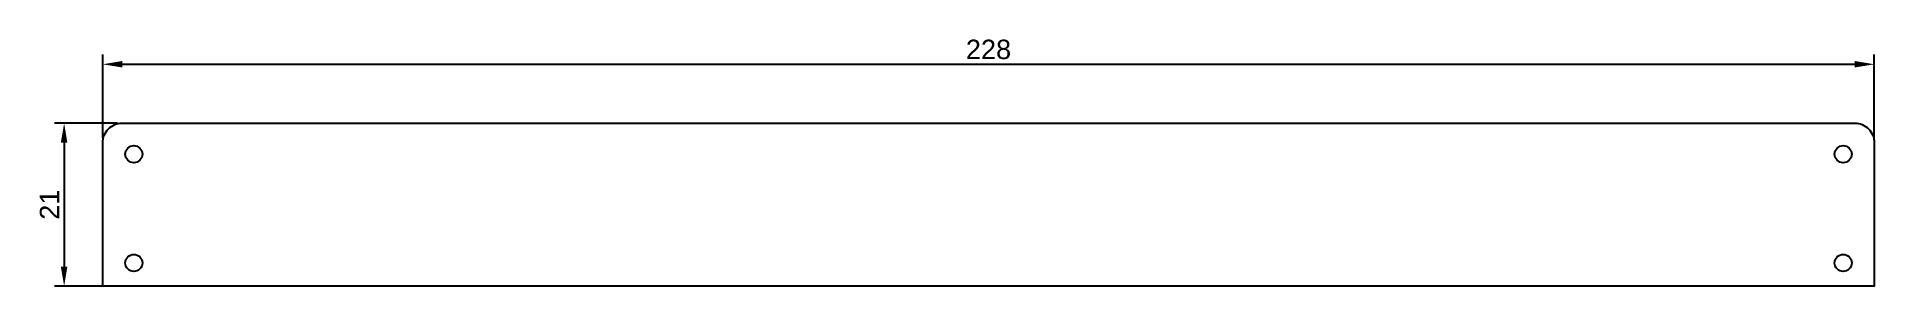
# Model space of a CAD drawing. Header units: millimetres. Extents: x -8 to 228, y 0 to 32.
import ezdxf

# ---------------------------------------------------------------- set-up
doc = ezdxf.new("R2010")
doc.units = ezdxf.units.MM
doc.layers.add('寸法', color=1, linetype='Continuous', plot=False)
doc.styles.get("Standard").update_dxf_attribs({"font": 'arial.ttf'})
doc.dimstyles.new('ISO-25', dxfattribs={"dimtxt": 2.5, "dimasz": 2.5, "dimexe": 1.25, "dimexo": 0.625, "dimtad": 1, "dimtxsty": 'Standard', "dimcen": 2.5, "dimadec": 0, "dimazin": 0, "dimtfac": 1, "dimtmove": 0, "dimatfit": 3, "dimfxl": 1, "dimarcsym": 0})

# ---------------------------------------------------------------- blocks, each defined once
blk = doc.blocks.new('*D1')
at = {"layer": 'Defpoints', "color": 0}
for p in [(228, 28.57), (0, 18.5), (228, 18.5)]:
    blk.add_point(p, dxfattribs=at)
at = {"layer": '寸法', "color": 0, "lineweight": -2}
for p, q in [((0, 19.12), (0, 29.82)), ((2.5, 28.57), (225.5, 28.57)), ((228, 19.12), (228, 29.82))]:
    blk.add_line(p, q, dxfattribs=at)
at = {"layer": '寸法', "color": 0}
for points in [[(2.5, 28.99), (2.5, 28.16), (0, 28.57)], [(225.5, 28.16), (225.5, 28.99), (228, 28.57)]]:
    blk.add_solid(points, dxfattribs=at)
at = {"layer": '寸法', "color": 0, "insert": (114, 30.47), "char_height": 2.5, "attachment_point": 5}
blk.add_mtext('228', dxfattribs=at)
blk = doc.blocks.new('*D2')
at = {"layer": 'Defpoints', "color": 0}
for p in [(2.5, 21), (-4.97, 0), (2.5, 0)]:
    blk.add_point(p, dxfattribs=at)
at = {"layer": '寸法', "color": 0, "lineweight": -2}
for p, q in [((1.88, 21), (-6.22, 21)), ((-4.97, 18.5), (-4.97, 2.5)), ((1.88, 0), (-6.22, 0))]:
    blk.add_line(p, q, dxfattribs=at)
at = {"layer": '寸法', "color": 0}
for points in [[(-4.56, 18.5), (-5.39, 18.5), (-4.97, 21)], [(-5.39, 2.5), (-4.56, 2.5), (-4.97, 0)]]:
    blk.add_solid(points, dxfattribs=at)
at = {"layer": '寸法', "color": 0, "insert": (-6.85, 10.5), "char_height": 2.5, "attachment_point": 5, "rotation": 90}
blk.add_mtext('21', dxfattribs=at)

msp = doc.modelspace()

# ---------------------------------------------------------------- linework, layer by layer
msp.add_lwpolyline([(0, 0), (0, 18.5, -0.4142136), (2.5, 21), (225.5, 21, -0.4142136), (228, 18.5), (228, 0)], format="xyb", close=True)
for centre in [(4, 17), (224, 17), (4, 3), (224, 3)]:
    msp.add_circle(centre, 1.1)

# ---------------------------------------------------------------- dimensions: what is measured, and where the dimension line sits
at = {"layer": '寸法'}
dim = msp.add_linear_dim(base=(228, 28.573), p1=(0, 18.5), p2=(228, 18.5), dimstyle='ISO-25', override={"dimlfac": 1}, dxfattribs=at)
dim.commit()
dim.dimension.update_dxf_attribs({"geometry": '*D1', "text_midpoint": (114, 30.475)})
dim = msp.add_linear_dim(base=(-4.975, 0), p1=(2.5, 21), p2=(2.5, 0), angle=90, dimstyle='ISO-25', override={"dimlfac": 1}, dxfattribs=at)
dim.commit()
dim.dimension.update_dxf_attribs({"geometry": '*D2', "text_midpoint": (-6.855, 10.5)})

doc.saveas('drawing.dxf')
